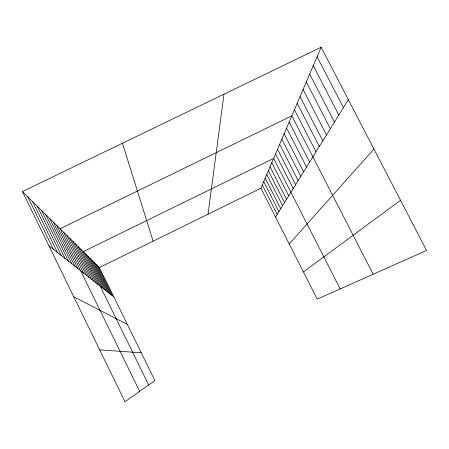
<?xml version="1.0" encoding="UTF-8"?>
<svg xmlns="http://www.w3.org/2000/svg" width="449" height="449" viewBox="0 0 449 449"><rect width="100%" height="100%" fill="white"/><g stroke="black" fill="none" stroke-linecap="round" stroke-linejoin="round"><path stroke-width="0.67" d="M208.027 214.195L223.984 94.178M260.914 188.221L321.142 47.24L426.55 250.463L317.23 299.152L260.914 188.221L99.409 267.553L22.45 191.549L321.142 47.24M275.534 217.024L348.357 99.712M289.235 244.003L373.944 149.046M303.406 271.926L400.53 200.299M99.672 349.855L141.272 352.802M73.81 296.834L127.308 324.363M48.919 245.811L113.816 296.89M317.084 56.737L343.446 107.625M313.273 65.661L338.827 115.067M309.675 74.074L334.471 122.077M306.285 82.015L330.369 128.689M303.081 89.519L326.49 134.941M300.044 96.619L322.82 140.857M297.165 103.354L319.334 146.464M294.437 109.752L316.034 151.784M373.153 274.244L291.839 115.831L60.082 228.715L139.673 391.337M289.145 122.134L309.636 162.095M286.591 128.117L306.544 167.067M284.161 133.802L303.614 171.799M281.849 139.207L300.819 176.294M279.648 144.359L298.158 180.577M277.555 149.27L295.627 184.662M275.551 153.962L293.208 188.558M340.179 288.926L273.632 158.441L83.278 251.625L148.664 384.95M271.802 162.729L288.685 195.848M270.051 166.832L286.563 199.261M268.367 170.766L284.537 202.527M266.757 174.543L282.589 205.664M265.207 178.169L280.72 208.673M263.72 181.649L278.924 211.569M262.289 184.999L277.196 214.347M99.409 267.553L154.888 380.528L124.99 401.76L22.45 191.549M97.669 265.836L112.345 295.734M95.856 264.046L110.824 294.533M93.97 262.182L109.236 293.287M92.011 260.246L107.586 291.985M89.963 258.226L105.863 290.632M87.83 256.121L104.067 289.218M85.607 253.921L102.192 287.742M80.848 249.223L98.185 284.587M78.3 246.703L96.041 282.898M75.628 244.065L93.79 281.125M72.828 241.298L91.428 279.267M69.881 238.391L88.947 277.314M66.783 235.332L86.337 275.259M63.522 232.111L83.587 273.099M56.759 225.437L77.885 268.609M53.263 221.98L74.938 266.285M49.581 218.343L71.829 263.838M45.686 214.499L68.54 261.256M41.572 210.435L65.071 258.523M37.216 206.13L61.39 255.627M32.592 201.567L57.489 252.557M27.681 196.713L53.336 249.29M122.437 143.242L153.12 241.169"/></g></svg>
